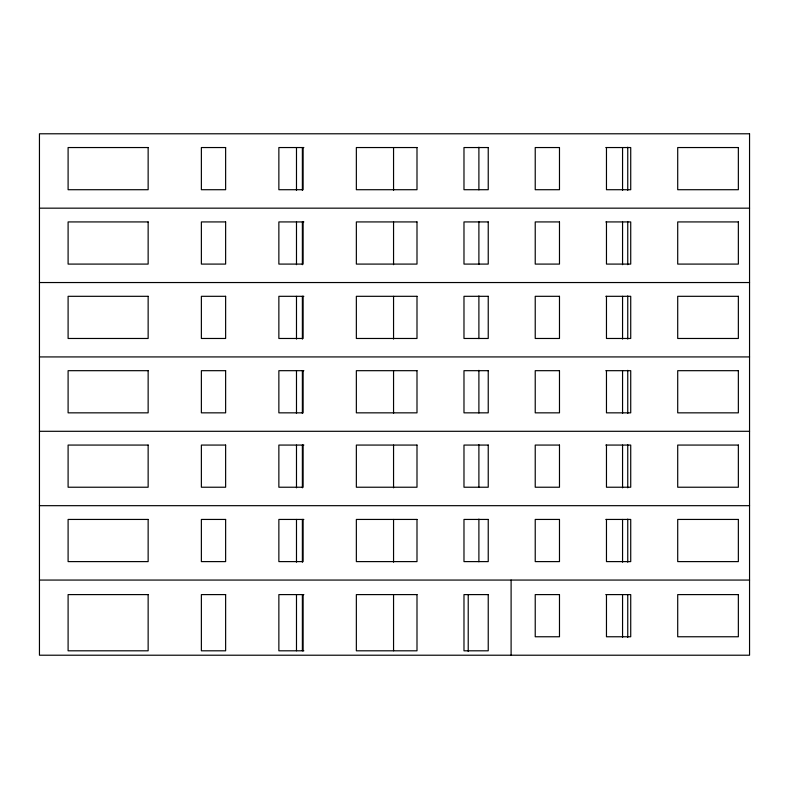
<?xml version="1.0" encoding="UTF-8"?>
<svg xmlns="http://www.w3.org/2000/svg" width="789" height="789" viewBox="0 0 789 789"><rect width="100%" height="100%" fill="white"/><g stroke="black" fill="none" stroke-linecap="round" stroke-linejoin="round"><path stroke-width="1.18" d="M303.854 147.543L278.862 147.543L278.862 189.715L303.124 189.715L303.124 147.543M605.814 147.543L630.727 147.543L630.727 189.715L606.465 189.715L606.465 147.543M39.45 208.168L749.55 208.168M303.854 221.926L278.862 221.926L278.862 264.088L303.124 264.088L303.124 221.926M605.814 221.926L630.727 221.926L630.727 264.088L606.465 264.088L606.465 221.926M39.45 282.541L749.55 282.541M303.854 296.309L278.862 296.309L278.862 338.471L303.124 338.471L303.124 296.309M605.814 296.309L630.727 296.309L630.727 338.471L606.465 338.471L606.465 296.309M39.45 356.924L749.55 356.924M303.854 370.682L278.862 370.682L278.862 412.844L303.124 412.844L303.124 370.682M605.814 370.682L630.727 370.682L630.727 412.844L606.465 412.844L606.465 370.682M39.45 431.297L749.55 431.297M303.854 445.065L278.862 445.065L278.862 487.227L303.124 487.227L303.124 445.065M605.814 445.065L630.727 445.065L630.727 487.227L606.465 487.227L606.465 445.065M39.45 505.68L749.55 505.68M303.854 519.438L278.862 519.438L278.862 561.61L303.124 561.61L303.124 519.438M605.814 519.438L630.727 519.438L630.727 561.61L606.465 561.61L606.465 519.438M39.45 580.063L749.55 580.063M303.854 594.6L278.862 594.6L278.862 650.807L303.854 650.807M605.814 594.6L630.727 594.6L630.727 636.762L606.465 636.762L606.465 594.6M627.748 147.198L627.748 190.317M627.748 221.581L627.748 264.7M627.748 295.954L627.748 339.073M627.748 370.337L627.748 413.456M627.748 444.71L627.748 487.829M627.748 519.093L627.748 562.212M627.748 594.6L627.748 637.364M622.56 147.543L622.56 190.317M622.56 221.926L622.56 264.7M622.56 296.309L622.56 339.073M622.56 370.682L622.56 413.456M622.56 445.065L622.56 487.829M622.56 519.438L622.56 562.212M622.56 594.6L622.56 637.364M511.104 580.063L511.104 655.215M478.893 147.198L478.893 189.873M478.893 221.581L478.893 264.256M478.893 295.954L478.893 338.629M478.893 370.337L478.893 413.012M478.893 444.71L478.893 487.395M478.893 519.093L478.893 561.768M468.222 594.847L468.222 651.517M393.553 147.543L393.553 190.317M393.553 221.926L393.553 264.7M393.553 296.309L393.553 339.073M393.553 370.682L393.553 413.456M393.553 445.065L393.553 487.829M393.553 519.438L393.553 562.212M393.553 594.6L393.553 650.807M303.124 594.6L303.124 650.807M302.374 147.543L302.374 190.317M302.374 221.926L302.374 264.7M302.374 296.309L302.374 339.073M302.374 370.682L302.374 413.456M302.374 445.065L302.374 487.829M302.374 519.438L302.374 562.212M302.374 594.6L302.374 650.807M296.486 147.543L296.486 190.317M296.486 221.926L296.486 264.7M296.486 296.309L296.486 339.073M296.486 370.682L296.486 413.456M296.486 445.065L296.486 487.829M296.486 519.438L296.486 562.212M296.486 594.6L296.486 650.807M749.55 133.785L39.45 133.785L39.45 655.215L749.55 655.215L749.55 133.785M148.145 147.543L68.101 147.543L68.101 189.715L148.145 189.715L148.145 147.543M225.634 147.543L201.373 147.543L201.373 189.715L225.634 189.715L225.634 147.543M416.996 147.543L356.352 147.543L356.352 189.715L416.996 189.715L416.996 147.543M488.233 147.543L463.981 147.543L463.981 189.715L488.233 189.715L488.233 147.543M559.48 147.543L535.228 147.543L535.228 189.715L559.48 189.715L559.48 147.543M738.356 147.543L677.712 147.543L677.712 189.715L738.356 189.715L738.356 147.543M148.145 221.926L68.101 221.926L68.101 264.088L148.145 264.088L148.145 221.926M225.634 221.926L201.373 221.926L201.373 264.088L225.634 264.088L225.634 221.926M416.996 221.926L356.352 221.926L356.352 264.088L416.996 264.088L416.996 221.926M488.233 221.926L463.981 221.926L463.981 264.088L488.233 264.088L488.233 221.926M559.48 221.926L535.228 221.926L535.228 264.088L559.48 264.088L559.48 221.926M738.356 221.926L677.712 221.926L677.712 264.088L738.356 264.088L738.356 221.926M148.145 296.309L68.101 296.309L68.101 338.471L148.145 338.471L148.145 296.309M225.634 296.309L201.373 296.309L201.373 338.471L225.634 338.471L225.634 296.309M416.996 296.309L356.352 296.309L356.352 338.471L416.996 338.471L416.996 296.309M488.233 296.309L463.981 296.309L463.981 338.471L488.233 338.471L488.233 296.309M559.48 296.309L535.228 296.309L535.228 338.471L559.48 338.471L559.48 296.309M738.356 296.309L677.712 296.309L677.712 338.471L738.356 338.471L738.356 296.309M148.145 370.682L68.101 370.682L68.101 412.844L148.145 412.844L148.145 370.682M225.634 370.682L201.373 370.682L201.373 412.844L225.634 412.844L225.634 370.682M416.996 370.682L356.352 370.682L356.352 412.844L416.996 412.844L416.996 370.682M488.233 370.682L463.981 370.682L463.981 412.844L488.233 412.844L488.233 370.682M559.48 370.682L535.228 370.682L535.228 412.844L559.48 412.844L559.48 370.682M738.356 370.682L677.712 370.682L677.712 412.844L738.356 412.844L738.356 370.682M148.145 445.065L68.101 445.065L68.101 487.227L148.145 487.227L148.145 445.065M225.634 445.065L201.373 445.065L201.373 487.227L225.634 487.227L225.634 445.065M416.996 445.065L356.352 445.065L356.352 487.227L416.996 487.227L416.996 445.065M488.233 445.065L463.981 445.065L463.981 487.227L488.233 487.227L488.233 445.065M559.48 445.065L535.228 445.065L535.228 487.227L559.48 487.227L559.48 445.065M738.356 445.065L677.712 445.065L677.712 487.227L738.356 487.227L738.356 445.065M148.145 519.438L68.101 519.438L68.101 561.61L148.145 561.61L148.145 519.438M225.634 519.438L201.373 519.438L201.373 561.61L225.634 561.61L225.634 519.438M416.996 519.438L356.352 519.438L356.352 561.61L416.996 561.61L416.996 519.438M488.233 519.438L463.981 519.438L463.981 561.61L488.233 561.61L488.233 519.438M559.48 519.438L535.228 519.438L535.228 561.61L559.48 561.61L559.48 519.438M738.356 519.438L677.712 519.438L677.712 561.61L738.356 561.61L738.356 519.438M148.145 594.6L68.101 594.6L68.101 650.807L148.145 650.807L148.145 594.6M225.634 594.6L201.373 594.6L201.373 650.807L225.634 650.807L225.634 594.6M416.996 594.6L356.352 594.6L356.352 650.807L416.996 650.807L416.996 594.6M488.233 594.6L463.981 594.6L463.981 650.807L488.233 650.807L488.233 594.6M559.48 594.6L535.228 594.6L535.228 636.762L559.48 636.762L559.48 594.6M738.356 594.6L677.712 594.6L677.712 636.762L738.356 636.762L738.356 594.6"/></g></svg>
